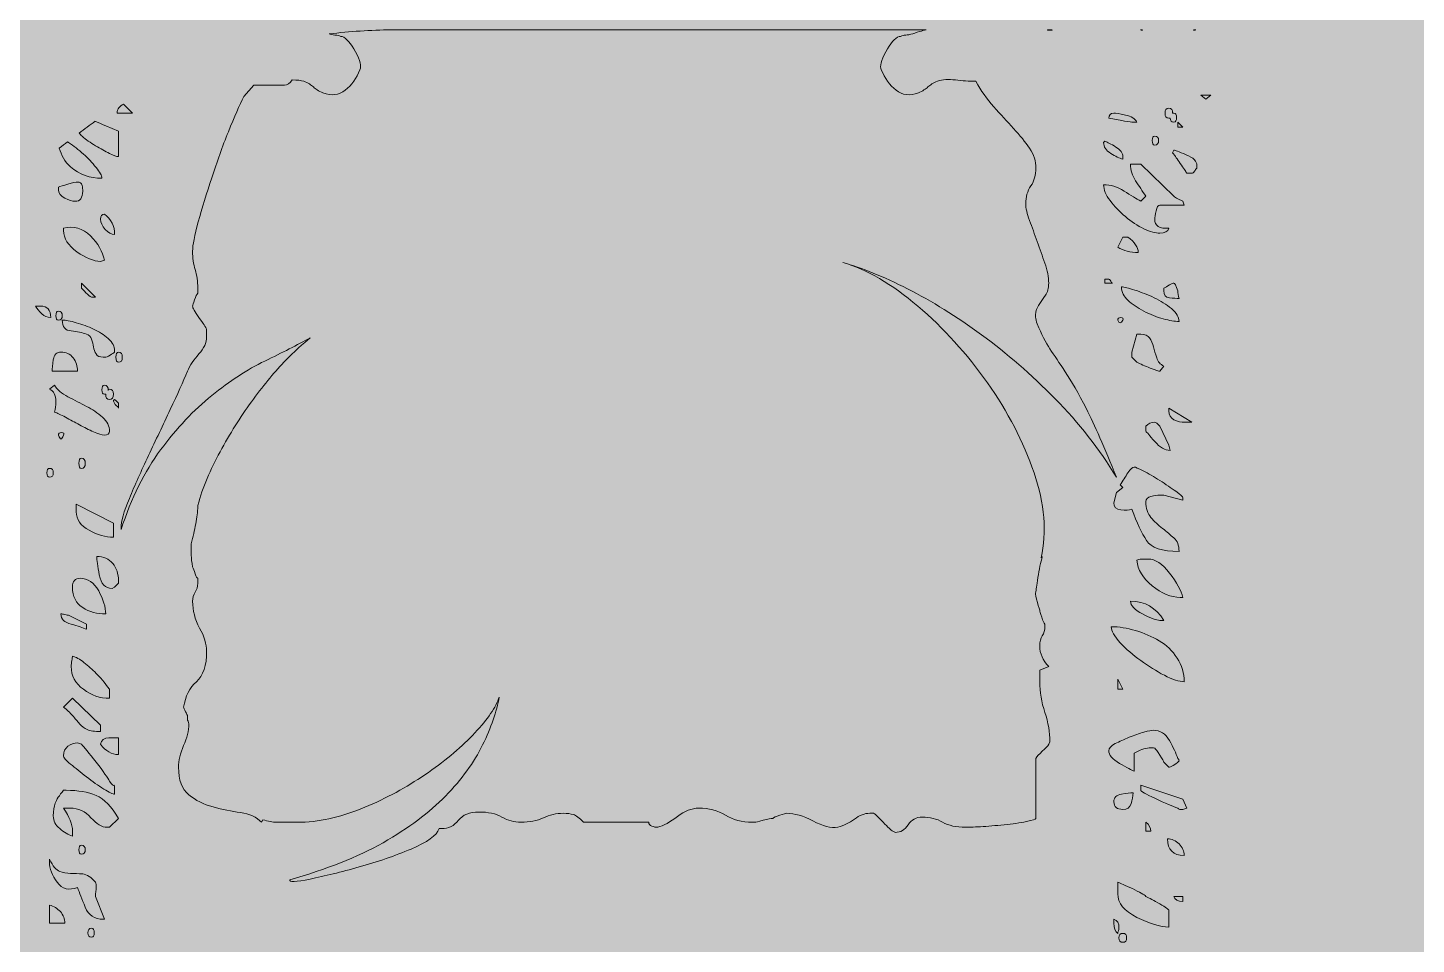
# Model space of a CAD drawing. Extents: x 885 to 2116, y -2379 to -620.
# Drawn here: x 951.8 to 1047.5, y -743.1 to -680 of the extents above; entities that cross this region are included whole.
import ezdxf

# ---------------------------------------------------------------- set-up
doc = ezdxf.new("R2010")
doc.units = 0
doc.header["$MEASUREMENT"] = 0
doc.layers.add('Layer 1', color=7, linetype='Continuous')

# ---------------------------------------------------------------- blocks, each defined once
blk = doc.blocks.new('block 4')
at = {"layer": 'Layer 1', "true_color": 0x2e3543}
h = blk.add_hatch(color=159, dxfattribs=at)
h.dxf.hatch_style = 2
h.paths.add_polyline_path([(2116.111, -2379.24), (884.786, -2379.24), (884.786, -620.208), (2116.111, -620.208)])
blk = doc.blocks.new('block 3')
at = {"layer": 'Layer 1'}
blk.add_blockref('block 4', (0, 0), dxfattribs=at)
blk = doc.blocks.new('block 5')
at = {"layer": 'Layer 1', "lineweight": 0}
for points in [[(1033.342, -684.632), (1032.989, -684.897), (1032.638, -684.632), (1033.342, -684.632)], [(1031.405, -686.834), (1031.054, -686.834), (1031.054, -686.481), (1031.405, -686.834)], [(1027.269, -725.56), (1026.916, -725.56), (1026.916, -724.859), (1027.269, -725.56)]]:
    blk.add_lwpolyline(points, dxfattribs=at)
for points, knots in [([(2085.856, -929.007), (2085.63, -928.87), (2085.406, -928.746), (2085.18, -928.61), (2085.18, -928.61), (2085.18, -716.487), (2085.18, -716.487), (2085.18, -682.754), (2057.734, -655.309), (2024, -655.309), (2024, -655.309), (976.897, -655.309), (976.897, -655.309), (943.162, -655.309), (915.717, -682.754), (915.717, -716.487), (915.717, -716.487), (915.717, -928.61), (915.717, -928.61), (915.491, -928.746), (915.267, -928.87), (915.04, -929.007), (915.04, -929.007), (915.281, -929.052), (915.717, -929.139), (915.717, -929.139), (915.717, -2282.962), (915.717, -2282.962), (915.717, -2316.695), (943.162, -2344.138), (976.897, -2344.138), (976.897, -2344.138), (2024, -2344.138), (2024, -2344.138), (2057.734, -2344.138), (2085.18, -2316.695), (2085.18, -2282.962), (2085.18, -2282.962), (2085.18, -929.139), (2085.18, -929.139), (2085.615, -929.052), (2085.856, -929.007), (2085.856, -929.007)], [0, 0, 0, 0, 1, 1, 1, 2, 2, 2, 3, 3, 3, 4, 4, 4, 5, 5, 5, 6, 6, 6, 7, 7, 7, 8, 8, 8, 9, 9, 9, 10, 10, 10, 11, 11, 11, 12, 12, 12, 13, 13, 13, 14, 14, 14, 14]), ([(1013.711, -680.131), (1013.57, -680.166), (1013.445, -680.2), (1013.274, -680.234), (1012.804, -680.41), (1012.451, -680.498), (1012.218, -680.498), (1012.158, -680.498), (1012.1, -680.512), (1012.042, -680.541), (1011.983, -680.573), (1011.923, -680.586), (1011.865, -680.586), (1011.57, -680.703), (1011.264, -681.056), (1010.941, -681.641), (1010.618, -682.23), (1010.516, -682.64), (1010.634, -682.873), (1010.867, -683.461), (1011.205, -683.931), (1011.647, -684.283), (1012.085, -684.632), (1012.599, -684.692), (1013.186, -684.459), (1013.479, -684.34), (1013.699, -684.209), (1013.846, -684.061), (1013.992, -683.916), (1014.213, -683.786), (1014.505, -683.666), (1014.858, -683.55), (1015.267, -683.521), (1015.738, -683.578), (1016.207, -683.638), (1016.677, -683.666), (1017.147, -683.666), (1017.498, -684.311), (1017.909, -684.897), (1018.379, -685.426), (1018.848, -685.955), (1019.303, -686.452), (1019.744, -686.922), (1020.183, -687.394), (1020.55, -687.846), (1020.844, -688.287), (1021.137, -688.728), (1021.283, -689.183), (1021.283, -689.652), (1021.283, -690.121), (1021.165, -690.53), (1020.932, -690.883), (1020.696, -691.236), (1020.579, -691.645), (1020.579, -692.114), (1020.579, -692.41), (1020.668, -692.791), (1020.844, -693.26), (1021.019, -693.73), (1021.195, -694.213), (1021.371, -694.714), (1021.548, -695.211), (1021.724, -695.712), (1021.899, -696.209), (1022.075, -696.707), (1022.163, -697.162), (1022.163, -697.571), (1022.163, -697.923), (1022.089, -698.202), (1021.943, -698.411), (1021.796, -698.615), (1021.664, -698.806), (1021.548, -698.982), (1021.429, -699.158), (1021.342, -699.349), (1021.283, -699.553), (1021.225, -699.758), (1021.253, -700.037), (1021.371, -700.389), (1021.664, -701.095), (1021.957, -701.666), (1022.251, -702.107), (1022.544, -702.544), (1022.897, -703.074), (1023.308, -703.691), (1023.717, -704.305), (1024.202, -705.158), (1024.759, -706.241), (1025.317, -707.328), (1026.006, -708.898), (1026.828, -710.95), (1025.654, -709.014), (1024.246, -707.211), (1022.604, -705.539), (1020.96, -703.867), (1019.273, -702.4), (1017.543, -701.137), (1015.811, -699.878), (1014.11, -698.82), (1012.438, -697.97), (1010.766, -697.119), (1009.283, -696.516), (1007.992, -696.163), (1009.636, -696.636), (1011.352, -697.631), (1013.142, -699.158), (1014.931, -700.682), (1016.53, -702.442), (1017.94, -704.439), (1019.347, -706.435), (1020.417, -708.502), (1021.151, -710.644), (1021.885, -712.784), (1022.045, -714.735), (1021.636, -716.495), (1021.636, -716.495), (1021.724, -716.407), (1021.724, -716.407), (1021.606, -716.82), (1021.504, -717.303), (1021.416, -717.86), (1021.327, -718.418), (1021.283, -718.757), (1021.283, -718.873), (1021.225, -718.873), (1021.239, -719.035), (1021.327, -719.356), (1021.416, -719.681), (1021.488, -719.928), (1021.548, -720.104), (1021.548, -720.164), (1021.592, -720.326), (1021.68, -720.59), (1021.768, -720.852), (1021.841, -721.014), (1021.899, -721.074), (1021.899, -721.074), (1021.899, -721.25), (1021.899, -721.25), (1021.899, -721.483), (1021.841, -721.688), (1021.724, -721.864), (1021.606, -722.04), (1021.548, -722.277), (1021.548, -722.569), (1021.548, -723.099), (1021.752, -723.568), (1022.163, -723.977), (1022.163, -723.977), (1021.548, -724.242), (1021.548, -724.242), (1021.548, -724.242), (1021.548, -725.035), (1021.548, -725.035), (1021.548, -725.737), (1021.664, -726.443), (1021.899, -727.148), (1022.133, -727.85), (1022.251, -728.527), (1022.251, -729.169), (1022.251, -729.169), (1022.163, -729.346), (1022.163, -729.346), (1022.105, -729.465), (1021.957, -729.625), (1021.724, -729.832), (1021.488, -730.037), (1021.342, -730.199), (1021.283, -730.316), (1021.283, -730.316), (1021.283, -734.453), (1021.283, -734.453), (1021.283, -734.51), (1021.063, -734.584), (1020.623, -734.672), (1020.183, -734.76), (1019.67, -734.834), (1019.084, -734.891), (1018.497, -734.951), (1017.953, -734.997), (1017.454, -735.025), (1016.955, -735.053), (1016.618, -735.067), (1016.442, -735.067), (1015.797, -735.067), (1015.267, -734.951), (1014.858, -734.714), (1014.447, -734.482), (1013.978, -734.365), (1013.451, -734.365), (1013.038, -734.365), (1012.715, -734.542), (1012.482, -734.891), (1012.246, -735.243), (1011.953, -735.42), (1011.602, -735.42), (1011.602, -735.42), (1011.426, -735.332), (1011.426, -735.332), (1011.308, -735.275), (1011.087, -735.067), (1010.766, -734.714), (1010.442, -734.365), (1010.221, -734.16), (1010.105, -734.101), (1010.105, -734.101), (1009.842, -734.101), (1009.842, -734.101), (1009.49, -734.101), (1009.137, -734.231), (1008.786, -734.496), (1008.433, -734.76), (1008.05, -734.951), (1007.641, -735.067), (1007.17, -735.127), (1006.599, -734.979), (1005.925, -734.626), (1005.25, -734.277), (1004.648, -734.101), (1004.121, -734.101), (1004.061, -734.101), (1003.9, -734.143), (1003.635, -734.231), (1003.371, -734.319), (1003.209, -734.393), (1003.153, -734.453), (1003.034, -734.453), (1002.814, -734.496), (1002.491, -734.584), (1002.168, -734.672), (1001.978, -734.714), (1001.92, -734.714), (1001.92, -734.714), (1001.743, -734.714), (1001.743, -734.714), (1001.039, -734.714), (1000.424, -734.556), (999.895, -734.231), (999.368, -733.91), (998.75, -733.748), (998.047, -733.748), (997.578, -733.748), (997.092, -733.939), (996.595, -734.319), (996.096, -734.704), (995.641, -734.951), (995.23, -735.067), (995.112, -735.067), (994.979, -735.039), (994.835, -734.979), (994.687, -734.923), (994.614, -734.834), (994.614, -734.714), (994.614, -734.714), (990.126, -734.714), (990.126, -734.714), (989.831, -734.421), (989.597, -734.245), (989.422, -734.189), (989.246, -734.129), (989.009, -734.101), (988.717, -734.101), (988.247, -734.101), (987.793, -734.203), (987.354, -734.407), (986.912, -734.616), (986.399, -734.714), (985.812, -734.714), (985.343, -734.714), (984.901, -734.598), (984.492, -734.365), (984.082, -734.129), (983.552, -734.012), (982.909, -734.012), (982.262, -734.012), (981.792, -734.203), (981.5, -734.584), (981.205, -734.965), (980.824, -735.155), (980.355, -735.155), (980.355, -735.155), (980.18, -735.155), (980.18, -735.155), (980.004, -735.628), (979.357, -736.094), (978.244, -736.563), (977.127, -737.035), (975.941, -737.444), (974.677, -737.797), (973.417, -738.15), (972.286, -738.429), (971.29, -738.633), (970.291, -738.838), (969.822, -738.852), (969.882, -738.676), (972.404, -737.974), (974.547, -737.123), (976.308, -736.125), (978.067, -735.127), (979.505, -734.054), (980.619, -732.912), (981.734, -731.769), (982.584, -730.594), (983.171, -729.391), (983.759, -728.189), (984.14, -727.088), (984.316, -726.09), (984.082, -726.795), (983.524, -727.617), (982.644, -728.556), (981.764, -729.494), (980.692, -730.404), (979.431, -731.282), (978.169, -732.164), (976.804, -732.926), (975.339, -733.572), (973.871, -734.217), (972.404, -734.598), (970.939, -734.714), (970.939, -734.714), (969.002, -734.714), (969.002, -734.714), (968.707, -734.714), (968.385, -734.658), (968.034, -734.542), (968.034, -734.542), (967.945, -734.714), (967.945, -734.714), (967.593, -734.365), (967.11, -734.143), (966.492, -734.054), (965.877, -733.967), (965.246, -733.836), (964.6, -733.66), (963.954, -733.483), (963.397, -733.205), (962.928, -732.823), (962.459, -732.442), (962.224, -731.811), (962.224, -730.93), (962.224, -730.464), (962.341, -729.963), (962.577, -729.434), (962.809, -728.908), (962.928, -728.407), (962.928, -727.938), (962.928, -727.881), (962.914, -727.822), (962.884, -727.762), (962.854, -727.705), (962.84, -727.646), (962.84, -727.585), (962.84, -727.585), (962.84, -727.409), (962.84, -727.409), (962.84, -727.353), (962.796, -727.25), (962.707, -727.102), (962.621, -726.957), (962.577, -726.852), (962.577, -726.795), (962.694, -726.033), (962.986, -725.445), (963.457, -725.035), (963.926, -724.623), (964.161, -723.92), (964.161, -722.922), (964.161, -722.453), (963.998, -721.924), (963.676, -721.338), (963.353, -720.753), (963.192, -720.136), (963.192, -719.49), (963.192, -719.254), (963.251, -719.049), (963.369, -718.873), (963.485, -718.697), (963.545, -718.492), (963.545, -718.255), (963.545, -718.255), (963.545, -717.907), (963.545, -717.907), (963.485, -717.907), (963.425, -717.804), (963.369, -717.596), (963.309, -717.391), (963.251, -717.229), (963.192, -717.113), (963.133, -716.82), (963.104, -716.555), (963.104, -716.319), (963.104, -716.086), (963.104, -715.822), (963.104, -715.529), (963.221, -715.06), (963.325, -714.605), (963.413, -714.164), (963.501, -713.723), (963.545, -713.328), (963.545, -712.975), (963.545, -712.975), (963.545, -712.887), (963.545, -712.887), (963.896, -711.656), (964.409, -710.425), (965.085, -709.19), (965.758, -707.959), (966.478, -706.816), (967.242, -705.758), (968.004, -704.703), (968.751, -703.793), (969.485, -703.031), (970.219, -702.269), (970.819, -701.709), (971.29, -701.356), (970.41, -701.828), (969.367, -702.358), (968.166, -702.943), (966.961, -703.529), (965.744, -704.322), (964.512, -705.317), (963.281, -706.315), (962.106, -707.564), (960.991, -709.06), (959.877, -710.555), (958.967, -712.39), (958.263, -714.559), (958.263, -714.559), (958.263, -714.471), (958.263, -714.471), (958.263, -714.002), (958.453, -713.314), (958.836, -712.404), (959.217, -711.494), (959.656, -710.513), (960.155, -709.455), (960.653, -708.4), (961.154, -707.342), (961.653, -706.287), (962.15, -705.229), (962.545, -704.351), (962.84, -703.645), (963.016, -703.236), (963.281, -702.841), (963.631, -702.456), (963.984, -702.075), (964.161, -701.68), (964.161, -701.271), (964.161, -701.271), (964.161, -700.742), (964.161, -700.742), (964.101, -700.626), (963.926, -700.361), (963.631, -699.948), (963.339, -699.539), (963.192, -699.275), (963.192, -699.158), (963.192, -699.098), (963.237, -698.954), (963.325, -698.717), (963.413, -698.485), (963.485, -698.336), (963.545, -698.276), (963.545, -698.276), (963.545, -697.923), (963.545, -697.923), (963.545, -697.455), (963.485, -697.031), (963.369, -696.647), (963.251, -696.266), (963.192, -695.843), (963.192, -695.373), (963.192, -694.964), (963.325, -694.287), (963.587, -693.349), (963.852, -692.41), (964.161, -691.398), (964.512, -690.312), (964.865, -689.225), (965.246, -688.171), (965.656, -687.144), (966.068, -686.118), (966.418, -685.31), (966.713, -684.721), (966.713, -684.721), (967.417, -683.931), (967.417, -683.931), (967.417, -683.931), (969.529, -683.931), (969.529, -683.931), (969.706, -683.931), (969.882, -683.814), (970.057, -683.578), (970.41, -683.578), (970.674, -683.61), (970.85, -683.666), (971.143, -683.786), (971.362, -683.916), (971.51, -684.061), (971.656, -684.209), (971.875, -684.34), (972.17, -684.459), (972.755, -684.692), (973.27, -684.632), (973.711, -684.283), (974.15, -683.931), (974.487, -683.461), (974.722, -682.873), (974.84, -682.64), (974.736, -682.23), (974.415, -681.641), (974.092, -681.056), (973.784, -680.703), (973.491, -680.586), (973.431, -680.586), (973.373, -680.573), (973.314, -680.541), (973.254, -680.512), (973.196, -680.498), (973.138, -680.498), (973.08, -680.498), (972.947, -680.484), (972.743, -680.452), (972.701, -680.447), (972.651, -680.417), (972.608, -680.408), (974.017, -680.241), (975.443, -680.131), (976.897, -680.131), (976.897, -680.131), (1013.711, -680.131), (1013.711, -680.131)], [0, 0, 0, 0, 1, 1, 1, 2, 2, 2, 3, 3, 3, 4, 4, 4, 5, 5, 5, 6, 6, 6, 7, 7, 7, 8, 8, 8, 9, 9, 9, 10, 10, 10, 11, 11, 11, 12, 12, 12, 13, 13, 13, 14, 14, 14, 15, 15, 15, 16, 16, 16, 17, 17, 17, 18, 18, 18, 19, 19, 19, 20, 20, 20, 21, 21, 21, 22, 22, 22, 23, 23, 23, 24, 24, 24, 25, 25, 25, 26, 26, 26, 27, 27, 27, 28, 28, 28, 29, 29, 29, 30, 30, 30, 31, 31, 31, 32, 32, 32, 33, 33, 33, 34, 34, 34, 35, 35, 35, 36, 36, 36, 37, 37, 37, 38, 38, 38, 39, 39, 39, 40, 40, 40, 41, 41, 41, 42, 42, 42, 43, 43, 43, 44, 44, 44, 45, 45, 45, 46, 46, 46, 47, 47, 47, 48, 48, 48, 49, 49, 49, 50, 50, 50, 51, 51, 51, 52, 52, 52, 53, 53, 53, 54, 54, 54, 55, 55, 55, 56, 56, 56, 57, 57, 57, 58, 58, 58, 59, 59, 59, 60, 60, 60, 61, 61, 61, 62, 62, 62, 63, 63, 63, 64, 64, 64, 65, 65, 65, 66, 66, 66, 67, 67, 67, 68, 68, 68, 69, 69, 69, 70, 70, 70, 71, 71, 71, 72, 72, 72, 73, 73, 73, 74, 74, 74, 75, 75, 75, 76, 76, 76, 77, 77, 77, 78, 78, 78, 79, 79, 79, 80, 80, 80, 81, 81, 81, 82, 82, 82, 83, 83, 83, 84, 84, 84, 85, 85, 85, 86, 86, 86, 87, 87, 87, 88, 88, 88, 89, 89, 89, 90, 90, 90, 91, 91, 91, 92, 92, 92, 93, 93, 93, 94, 94, 94, 95, 95, 95, 96, 96, 96, 97, 97, 97, 98, 98, 98, 99, 99, 99, 100, 100, 100, 101, 101, 101, 102, 102, 102, 103, 103, 103, 104, 104, 104, 105, 105, 105, 106, 106, 106, 107, 107, 107, 108, 108, 108, 109, 109, 109, 110, 110, 110, 111, 111, 111, 112, 112, 112, 113, 113, 113, 114, 114, 114, 115, 115, 115, 116, 116, 116, 117, 117, 117, 118, 118, 118, 119, 119, 119, 120, 120, 120, 121, 121, 121, 122, 122, 122, 123, 123, 123, 124, 124, 124, 125, 125, 125, 126, 126, 126, 127, 127, 127, 128, 128, 128, 129, 129, 129, 130, 130, 130, 131, 131, 131, 132, 132, 132, 133, 133, 133, 134, 134, 134, 135, 135, 135, 136, 136, 136, 137, 137, 137, 138, 138, 138, 139, 139, 139, 140, 140, 140, 141, 141, 141, 142, 142, 142, 143, 143, 143, 144, 144, 144, 145, 145, 145, 146, 146, 146, 147, 147, 147, 148, 148, 148, 149, 149, 149, 150, 150, 150, 151, 151, 151, 152, 152, 152, 153, 153, 153, 154, 154, 154, 155, 155, 155, 156, 156, 156, 157, 157, 157, 158, 158, 158, 159, 159, 159, 160, 160, 160, 161, 161, 161, 162, 162, 162, 163, 163, 163, 164, 164, 164, 165, 165, 165, 166, 166, 166, 167, 167, 167, 168, 168, 168, 169, 169, 169, 170, 170, 170, 171, 171, 171, 172, 172, 172, 173, 173, 173, 174, 174, 174, 175, 175, 175, 176, 176, 176, 177, 177, 177, 177]), ([(1022.082, -680.131), (1022.082, -680.131), (1022.394, -680.131), (1022.394, -680.131), (1022.373, -680.132), (1022.362, -680.145), (1022.34, -680.145), (1022.34, -680.145), (1022.163, -680.145), (1022.163, -680.145), (1022.163, -680.145), (1022.075, -680.145), (1022.075, -680.145), (1022.075, -680.145), (1022.082, -680.131), (1022.082, -680.131)], [0, 0, 0, 0, 1, 1, 1, 2, 2, 2, 3, 3, 3, 4, 4, 4, 5, 5, 5, 5]), ([(1028.497, -680.131), (1028.497, -680.131), (1028.626, -680.131), (1028.626, -680.131), (1028.608, -680.133), (1028.607, -680.145), (1028.589, -680.145), (1028.556, -680.145), (1028.529, -680.132), (1028.497, -680.131)], [0, 0, 0, 0, 1, 1, 1, 2, 2, 2, 3, 3, 3, 3]), ([(1032.197, -680.145), (1032.18, -680.145), (1032.154, -680.133), (1032.136, -680.131), (1032.136, -680.131), (1032.287, -680.131), (1032.287, -680.131), (1032.252, -680.133), (1032.235, -680.145), (1032.197, -680.145)], [0, 0, 0, 0, 1, 1, 1, 2, 2, 2, 3, 3, 3, 3]), ([(958, -685.867), (958, -685.575), (958.145, -685.37), (958.439, -685.25), (958.439, -685.25), (959.055, -685.867), (959.055, -685.867), (959.055, -685.867), (958, -685.867), (958, -685.867)], [0, 0, 0, 0, 1, 1, 1, 2, 2, 2, 3, 3, 3, 3]), ([(1030.966, -686.174), (1030.966, -686.382), (1030.906, -686.481), (1030.79, -686.481), (1030.613, -686.481), (1030.525, -686.396), (1030.525, -686.22), (1030.525, -686.22), (1030.437, -686.22), (1030.437, -686.22), (1030.26, -686.22), (1030.174, -686.1), (1030.174, -685.867), (1030.174, -685.634), (1030.26, -685.514), (1030.437, -685.514), (1030.613, -685.514), (1030.701, -685.634), (1030.701, -685.867), (1030.701, -685.867), (1030.79, -685.867), (1030.79, -685.867), (1030.906, -685.867), (1030.966, -685.969), (1030.966, -686.174)], [0, 0, 0, 0, 1, 1, 1, 2, 2, 2, 3, 3, 3, 4, 4, 4, 5, 5, 5, 6, 6, 6, 7, 7, 7, 8, 8, 8, 8]), ([(956.503, -686.438), (956.737, -686.527), (956.972, -686.629), (957.207, -686.745), (957.207, -686.745), (958.086, -687.098), (958.086, -687.098), (958.086, -687.098), (958.086, -688.858), (958.086, -688.858), (957.968, -688.858), (957.764, -688.788), (957.471, -688.639), (957.177, -688.491), (956.855, -688.319), (956.503, -688.111), (956.152, -687.906), (955.843, -687.687), (955.579, -687.451), (955.495, -687.377), (955.447, -687.31), (955.39, -687.241), (955.754, -686.973), (956.102, -686.684), (956.476, -686.429), (956.486, -686.433), (956.493, -686.435), (956.503, -686.438)], [0, 0, 0, 0, 1, 1, 1, 2, 2, 2, 3, 3, 3, 4, 4, 4, 5, 5, 5, 6, 6, 6, 7, 7, 7, 8, 8, 8, 9, 9, 9, 9]), ([(1027.093, -686.35), (1026.682, -686.262), (1026.418, -686.22), (1026.301, -686.22), (1026.301, -685.984), (1026.418, -685.867), (1026.652, -685.867), (1026.77, -685.867), (1027.033, -685.909), (1027.444, -685.998), (1027.855, -686.086), (1028.119, -686.248), (1028.238, -686.481), (1028.238, -686.481), (1027.885, -686.481), (1027.885, -686.481), (1027.767, -686.481), (1027.502, -686.438), (1027.093, -686.35)], [0, 0, 0, 0, 1, 1, 1, 2, 2, 2, 3, 3, 3, 4, 4, 4, 5, 5, 5, 6, 6, 6, 6]), ([(1029.733, -687.758), (1029.733, -687.966), (1029.645, -688.068), (1029.469, -688.068), (1029.351, -688.068), (1029.292, -687.966), (1029.292, -687.758), (1029.292, -687.553), (1029.351, -687.451), (1029.469, -687.451), (1029.645, -687.451), (1029.733, -687.553), (1029.733, -687.758)], [0, 0, 0, 0, 1, 1, 1, 2, 2, 2, 3, 3, 3, 4, 4, 4, 4]), ([(954.579, -687.849), (954.606, -687.866), (954.626, -687.872), (954.654, -687.892), (955.007, -688.124), (955.344, -688.389), (955.667, -688.682), (955.99, -688.978), (956.282, -689.285), (956.547, -689.606), (956.811, -689.931), (956.944, -690.178), (956.944, -690.354), (956.12, -690.354), (955.402, -690.093), (954.787, -689.564), (954.372, -689.208), (954.149, -688.76), (954.013, -688.271), (954.196, -688.123), (954.394, -687.993), (954.579, -687.849)], [0, 0, 0, 0, 1, 1, 1, 2, 2, 2, 3, 3, 3, 4, 4, 4, 5, 5, 5, 6, 6, 6, 7, 7, 7, 7]), ([(1027.269, -688.858), (1027.269, -688.858), (1027.269, -689.035), (1027.269, -689.035), (1027.033, -688.978), (1026.754, -688.844), (1026.433, -688.639), (1026.109, -688.435), (1025.948, -688.185), (1025.948, -687.892), (1025.948, -687.892), (1026.037, -687.804), (1026.037, -687.804), (1026.213, -687.864), (1026.462, -687.994), (1026.784, -688.199), (1027.107, -688.407), (1027.269, -688.625), (1027.269, -688.858)], [0, 0, 0, 0, 1, 1, 1, 2, 2, 2, 3, 3, 3, 4, 4, 4, 5, 5, 5, 6, 6, 6, 6]), ([(1031.669, -690.004), (1031.61, -689.885), (1031.463, -689.666), (1031.229, -689.342), (1030.994, -689.02), (1030.848, -688.802), (1030.79, -688.682), (1030.79, -688.682), (1030.701, -688.594), (1030.701, -688.594), (1030.701, -688.594), (1030.79, -688.417), (1030.79, -688.417), (1030.848, -688.417), (1031.126, -688.523), (1031.625, -688.728), (1032.123, -688.933), (1032.373, -689.183), (1032.373, -689.476), (1032.373, -689.476), (1032.373, -689.652), (1032.373, -689.652), (1032.315, -689.712), (1032.255, -689.783), (1032.197, -689.87), (1032.139, -689.959), (1032.079, -690.004), (1032.022, -690.004), (1032.022, -690.004), (1031.669, -690.004), (1031.669, -690.004)], [0, 0, 0, 0, 1, 1, 1, 2, 2, 2, 3, 3, 3, 4, 4, 4, 5, 5, 5, 6, 6, 6, 7, 7, 7, 8, 8, 8, 9, 9, 9, 10, 10, 10, 10]), ([(1026.389, -691.895), (1026.095, -691.514), (1025.948, -691.148), (1025.948, -690.795), (1026.418, -690.795), (1026.886, -690.943), (1027.358, -691.236), (1027.825, -691.529), (1028.206, -691.765), (1028.5, -691.941), (1028.5, -691.941), (1028.853, -691.588), (1028.853, -691.588), (1028.619, -691.236), (1028.382, -690.883), (1028.149, -690.53), (1027.913, -690.178), (1027.797, -689.797), (1027.797, -689.387), (1027.797, -689.387), (1028.5, -689.387), (1028.5, -689.387), (1028.5, -689.387), (1030.79, -691.588), (1030.79, -691.588), (1030.848, -691.645), (1030.936, -691.705), (1031.054, -691.765), (1031.054, -691.765), (1031.405, -691.941), (1031.405, -691.941), (1031.405, -691.941), (1031.493, -692.202), (1031.493, -692.202), (1031.493, -692.202), (1029.821, -692.202), (1029.821, -692.202), (1029.703, -692.202), (1029.615, -692.336), (1029.557, -692.601), (1029.498, -692.866), (1029.469, -693.056), (1029.469, -693.172), (1029.469, -693.641), (1029.792, -693.846), (1030.437, -693.79), (1030.379, -694.022), (1030.174, -694.139), (1029.821, -694.139), (1029.527, -694.139), (1029.162, -694.04), (1028.721, -693.832), (1028.282, -693.627), (1027.855, -693.349), (1027.444, -692.996), (1027.033, -692.643), (1026.682, -692.276), (1026.389, -691.895)], [0, 0, 0, 0, 1, 1, 1, 2, 2, 2, 3, 3, 3, 4, 4, 4, 5, 5, 5, 6, 6, 6, 7, 7, 7, 8, 8, 8, 9, 9, 9, 10, 10, 10, 11, 11, 11, 12, 12, 12, 13, 13, 13, 14, 14, 14, 15, 15, 15, 16, 16, 16, 17, 17, 17, 18, 18, 18, 19, 19, 19, 19]), ([(955.095, -691.941), (954.919, -691.941), (954.684, -691.867), (954.39, -691.719), (954.097, -691.574), (953.951, -691.384), (953.951, -691.148), (953.951, -691.148), (953.951, -690.971), (953.951, -690.971), (954.067, -690.915), (954.287, -690.841), (954.61, -690.752), (954.933, -690.664), (955.152, -690.618), (955.27, -690.618), (955.446, -690.618), (955.549, -690.692), (955.579, -690.841), (955.609, -690.985), (955.623, -691.12), (955.623, -691.236), (955.623, -691.705), (955.446, -691.941), (955.095, -691.941)], [0, 0, 0, 0, 1, 1, 1, 2, 2, 2, 3, 3, 3, 4, 4, 4, 5, 5, 5, 6, 6, 6, 7, 7, 7, 8, 8, 8, 8]), ([(957.162, -693.874), (956.956, -693.641), (956.855, -693.409), (956.855, -693.172), (956.855, -692.939), (956.944, -692.819), (957.118, -692.819), (957.587, -693.172), (957.824, -693.641), (957.824, -694.227), (957.587, -694.227), (957.369, -694.111), (957.162, -693.874)], [0, 0, 0, 0, 1, 1, 1, 2, 2, 2, 3, 3, 3, 4, 4, 4, 4]), ([(957.118, -695.987), (957.118, -695.987), (956.855, -696.075), (956.855, -696.075), (956.385, -696.075), (955.843, -695.857), (955.228, -695.416), (954.61, -694.974), (954.303, -694.492), (954.303, -693.962), (954.303, -693.962), (954.303, -693.79), (954.303, -693.79), (955.007, -693.613), (955.623, -693.79), (956.152, -694.315), (956.679, -694.844), (957, -695.402), (957.118, -695.987)], [0, 0, 0, 0, 1, 1, 1, 2, 2, 2, 3, 3, 3, 4, 4, 4, 5, 5, 5, 6, 6, 6, 6]), ([(1026.916, -695.109), (1026.916, -695.109), (1027.269, -694.403), (1027.269, -694.403), (1027.269, -694.403), (1027.62, -694.403), (1027.62, -694.403), (1028.089, -694.756), (1028.326, -695.109), (1028.326, -695.462), (1027.797, -695.462), (1027.326, -695.342), (1026.916, -695.109)], [0, 0, 0, 0, 1, 1, 1, 2, 2, 2, 3, 3, 3, 4, 4, 4, 4]), ([(955.534, -697.923), (955.534, -697.923), (955.534, -697.571), (955.534, -697.571), (955.534, -697.571), (956.503, -698.541), (956.503, -698.541), (956.503, -698.541), (956.238, -698.541), (956.238, -698.541), (956.12, -698.485), (955.99, -698.379), (955.843, -698.234), (955.695, -698.086), (955.593, -697.984), (955.534, -697.923)], [0, 0, 0, 0, 1, 1, 1, 2, 2, 2, 3, 3, 3, 4, 4, 4, 5, 5, 5, 5]), ([(1026.564, -697.571), (1026.564, -697.571), (1026.037, -697.571), (1026.037, -697.571), (1026.037, -697.571), (1026.037, -697.31), (1026.037, -697.31), (1026.037, -697.31), (1026.301, -697.31), (1026.301, -697.31), (1026.357, -697.31), (1026.402, -697.352), (1026.433, -697.44), (1026.462, -697.529), (1026.505, -697.571), (1026.564, -697.571)], [0, 0, 0, 0, 1, 1, 1, 2, 2, 2, 3, 3, 3, 4, 4, 4, 5, 5, 5, 5]), ([(1028.105, -698.058), (1028.544, -698.202), (1028.986, -698.379), (1029.425, -698.583), (1029.865, -698.792), (1030.26, -699.042), (1030.613, -699.335), (1030.966, -699.627), (1031.141, -699.92), (1031.141, -700.213), (1030.848, -700.213), (1030.481, -700.157), (1030.042, -700.037), (1029.601, -699.92), (1029.162, -699.744), (1028.721, -699.507), (1028.282, -699.275), (1027.913, -699.024), (1027.62, -698.76), (1027.326, -698.495), (1027.181, -698.188), (1027.181, -697.836), (1027.358, -697.836), (1027.664, -697.909), (1028.105, -698.058)], [0, 0, 0, 0, 1, 1, 1, 2, 2, 2, 3, 3, 3, 4, 4, 4, 5, 5, 5, 6, 6, 6, 7, 7, 7, 8, 8, 8, 8]), ([(1030.086, -698.1), (1030.086, -698.1), (1030.086, -697.923), (1030.086, -697.923), (1030.202, -697.867), (1030.335, -697.793), (1030.481, -697.705), (1030.627, -697.617), (1030.729, -697.571), (1030.79, -697.571), (1030.848, -697.571), (1030.936, -697.747), (1031.054, -698.1), (1031.054, -698.276), (1031.082, -698.453), (1031.141, -698.629), (1030.966, -698.629), (1030.745, -698.615), (1030.481, -698.583), (1030.217, -698.555), (1030.086, -698.396), (1030.086, -698.1)], [0, 0, 0, 0, 1, 1, 1, 2, 2, 2, 3, 3, 3, 4, 4, 4, 5, 5, 5, 6, 6, 6, 7, 7, 7, 7]), ([(952.718, -699.158), (953.187, -699.158), (953.422, -699.419), (953.422, -699.948), (953.187, -699.948), (952.982, -699.86), (952.806, -699.684), (952.63, -699.507), (952.483, -699.335), (952.367, -699.158), (952.367, -699.158), (952.718, -699.158), (952.718, -699.158)], [0, 0, 0, 0, 1, 1, 1, 2, 2, 2, 3, 3, 3, 4, 4, 4, 4]), ([(954.216, -699.818), (954.216, -700.023), (954.127, -700.125), (953.951, -700.125), (953.833, -700.125), (953.774, -700.023), (953.774, -699.818), (953.774, -699.613), (953.833, -699.507), (953.951, -699.507), (954.127, -699.507), (954.216, -699.613), (954.216, -699.818)], [0, 0, 0, 0, 1, 1, 1, 2, 2, 2, 3, 3, 3, 4, 4, 4, 4]), ([(1027.137, -699.948), (1027.282, -699.948), (1027.326, -700.008), (1027.269, -700.125), (1027.151, -700.361), (1027.033, -700.361), (1026.916, -700.125), (1026.916, -700.008), (1026.989, -699.948), (1027.137, -699.948)], [0, 0, 0, 0, 1, 1, 1, 2, 2, 2, 3, 3, 3, 3]), ([(957.515, -702.544), (957.369, -702.633), (957.236, -702.678), (957.118, -702.678), (957.118, -702.678), (957.032, -702.678), (957.032, -702.678), (956.796, -702.678), (956.635, -702.605), (956.547, -702.456), (956.459, -702.312), (956.401, -702.15), (956.371, -701.973), (956.34, -701.797), (956.296, -701.62), (956.238, -701.444), (956.18, -701.271), (956.064, -701.151), (955.887, -701.095), (955.593, -700.975), (955.24, -700.904), (954.831, -700.872), (954.42, -700.844), (954.216, -700.594), (954.216, -700.125), (954.448, -700.125), (954.771, -700.185), (955.184, -700.301), (955.593, -700.421), (955.99, -700.566), (956.371, -700.742), (956.752, -700.919), (957.088, -701.137), (957.383, -701.402), (957.676, -701.666), (957.824, -701.945), (957.824, -702.237), (957.824, -702.237), (957.824, -702.326), (957.824, -702.326), (957.764, -702.386), (957.661, -702.456), (957.515, -702.544)], [0, 0, 0, 0, 1, 1, 1, 2, 2, 2, 3, 3, 3, 4, 4, 4, 5, 5, 5, 6, 6, 6, 7, 7, 7, 8, 8, 8, 9, 9, 9, 10, 10, 10, 11, 11, 11, 12, 12, 12, 13, 13, 13, 14, 14, 14, 14]), ([(1027.885, -702.326), (1027.885, -702.326), (1028.238, -701.095), (1028.238, -701.095), (1028.238, -701.095), (1028.5, -701.095), (1028.5, -701.095), (1028.793, -701.095), (1028.999, -701.183), (1029.117, -701.356), (1029.234, -701.532), (1029.322, -701.741), (1029.38, -701.973), (1029.439, -702.209), (1029.513, -702.456), (1029.601, -702.721), (1029.689, -702.986), (1029.849, -703.176), (1030.086, -703.292), (1030.086, -703.292), (1029.821, -703.645), (1029.821, -703.645), (1029.761, -703.645), (1029.543, -703.574), (1029.162, -703.426), (1028.779, -703.282), (1028.47, -703.148), (1028.238, -703.031), (1028.238, -703.031), (1027.885, -702.678), (1027.885, -702.678), (1027.885, -702.678), (1027.885, -702.326), (1027.885, -702.326)], [0, 0, 0, 0, 1, 1, 1, 2, 2, 2, 3, 3, 3, 4, 4, 4, 5, 5, 5, 6, 6, 6, 7, 7, 7, 8, 8, 8, 9, 9, 9, 10, 10, 10, 11, 11, 11, 11]), ([(954.127, -702.326), (954.478, -702.326), (954.757, -702.456), (954.963, -702.721), (955.168, -702.986), (955.27, -703.292), (955.27, -703.645), (955.27, -703.645), (953.51, -703.645), (953.51, -703.645), (953.51, -703.468), (953.54, -703.204), (953.598, -702.855), (953.656, -702.502), (953.833, -702.326), (954.127, -702.326)], [0, 0, 0, 0, 1, 1, 1, 2, 2, 2, 3, 3, 3, 4, 4, 4, 5, 5, 5, 5]), ([(957.912, -702.678), (957.912, -702.442), (957.968, -702.326), (958.086, -702.326), (958.263, -702.326), (958.351, -702.442), (958.351, -702.678), (958.351, -702.911), (958.263, -703.031), (958.086, -703.031), (957.968, -703.031), (957.912, -702.911), (957.912, -702.678)], [0, 0, 0, 0, 1, 1, 1, 2, 2, 2, 3, 3, 3, 4, 4, 4, 4]), ([(953.686, -704.615), (953.863, -704.908), (954.171, -705.172), (954.61, -705.405), (955.051, -705.642), (955.476, -705.86), (955.887, -706.065), (956.296, -706.273), (956.663, -706.52), (956.988, -706.816), (957.309, -707.109), (957.471, -707.43), (957.471, -707.782), (957.471, -707.959), (957.353, -708.047), (957.118, -708.047), (956.944, -708.047), (956.693, -707.973), (956.371, -707.825), (956.048, -707.68), (955.725, -707.518), (955.402, -707.342), (955.079, -707.165), (954.757, -706.989), (954.434, -706.816), (954.111, -706.64), (953.863, -706.52), (953.686, -706.464), (953.744, -706.227), (953.774, -705.994), (953.774, -705.758), (953.774, -705.289), (953.628, -704.996), (953.335, -704.88), (953.335, -704.88), (953.686, -704.615), (953.686, -704.615)], [0, 0, 0, 0, 1, 1, 1, 2, 2, 2, 3, 3, 3, 4, 4, 4, 5, 5, 5, 6, 6, 6, 7, 7, 7, 8, 8, 8, 9, 9, 9, 10, 10, 10, 11, 11, 11, 12, 12, 12, 12]), ([(957.471, -705.582), (957.295, -705.582), (957.207, -705.465), (957.207, -705.229), (957.207, -705.229), (957.118, -705.229), (957.118, -705.229), (957, -705.229), (956.944, -705.13), (956.944, -704.922), (956.944, -704.718), (957, -704.615), (957.118, -704.615), (957.295, -704.615), (957.383, -704.732), (957.383, -704.968), (957.383, -704.908), (957.413, -704.88), (957.471, -704.88), (957.647, -704.88), (957.736, -704.996), (957.736, -705.229), (957.736, -705.465), (957.647, -705.582), (957.471, -705.582)], [0, 0, 0, 0, 1, 1, 1, 2, 2, 2, 3, 3, 3, 4, 4, 4, 5, 5, 5, 6, 6, 6, 7, 7, 7, 8, 8, 8, 8]), ([(957.956, -706.023), (957.868, -705.966), (957.824, -705.906), (957.824, -705.846), (957.764, -705.789), (957.736, -705.73), (957.736, -705.67), (957.736, -705.67), (957.824, -705.582), (957.824, -705.582), (957.824, -705.582), (957.912, -705.67), (957.912, -705.67), (957.912, -705.67), (958.086, -705.846), (958.086, -705.846), (958.086, -705.846), (958.086, -706.199), (958.086, -706.199), (958.086, -706.139), (958.042, -706.083), (957.956, -706.023)], [0, 0, 0, 0, 1, 1, 1, 2, 2, 2, 3, 3, 3, 4, 4, 4, 5, 5, 5, 6, 6, 6, 7, 7, 7, 7]), ([(1031.582, -707.165), (1031.287, -707.165), (1031.022, -707.109), (1030.79, -706.989), (1030.555, -706.873), (1030.437, -706.668), (1030.437, -706.375), (1030.437, -706.375), (1030.437, -706.199), (1030.437, -706.199), (1030.437, -706.199), (1032.022, -707.165), (1032.022, -707.165), (1032.022, -707.165), (1031.582, -707.165), (1031.582, -707.165)], [0, 0, 0, 0, 1, 1, 1, 2, 2, 2, 3, 3, 3, 4, 4, 4, 5, 5, 5, 5]), ([(1028.853, -707.43), (1029.029, -707.254), (1029.234, -707.165), (1029.469, -707.165), (1029.527, -707.165), (1029.645, -707.254), (1029.821, -707.43), (1029.821, -707.43), (1030.437, -708.749), (1030.437, -708.749), (1030.437, -708.749), (1030.525, -709.102), (1030.525, -709.102), (1030.174, -709.102), (1029.821, -708.898), (1029.469, -708.488), (1029.117, -708.076), (1028.911, -707.843), (1028.853, -707.782), (1028.853, -707.782), (1028.853, -707.43), (1028.853, -707.43)], [0, 0, 0, 0, 1, 1, 1, 2, 2, 2, 3, 3, 3, 4, 4, 4, 5, 5, 5, 6, 6, 6, 7, 7, 7, 7]), ([(953.951, -708.047), (953.951, -707.931), (954.023, -707.871), (954.171, -707.871), (954.316, -707.871), (954.36, -707.931), (954.303, -708.047), (954.184, -708.4), (954.067, -708.4), (953.951, -708.047)], [0, 0, 0, 0, 1, 1, 1, 2, 2, 2, 3, 3, 3, 3]), ([(955.358, -709.984), (955.358, -709.751), (955.416, -709.631), (955.534, -709.631), (955.711, -709.631), (955.799, -709.751), (955.799, -709.984), (955.799, -710.216), (955.711, -710.337), (955.534, -710.337), (955.416, -710.337), (955.358, -710.216), (955.358, -709.984)], [0, 0, 0, 0, 1, 1, 1, 2, 2, 2, 3, 3, 3, 4, 4, 4, 4]), ([(953.598, -710.644), (953.598, -710.848), (953.51, -710.95), (953.335, -710.95), (953.217, -710.95), (953.159, -710.848), (953.159, -710.644), (953.159, -710.439), (953.217, -710.337), (953.335, -710.337), (953.51, -710.337), (953.598, -710.439), (953.598, -710.644)], [0, 0, 0, 0, 1, 1, 1, 2, 2, 2, 3, 3, 3, 4, 4, 4, 4]), ([(1027.269, -711.656), (1027.269, -711.656), (1027.093, -711.479), (1027.093, -711.479), (1027.269, -711.187), (1027.444, -710.908), (1027.62, -710.644), (1027.797, -710.379), (1027.943, -710.248), (1028.061, -710.248), (1028.119, -710.248), (1028.326, -710.337), (1028.676, -710.513), (1029.029, -710.686), (1029.411, -710.908), (1029.821, -711.172), (1030.231, -711.437), (1030.598, -711.684), (1030.922, -711.92), (1031.243, -712.153), (1031.405, -712.301), (1031.405, -712.361), (1031.405, -712.361), (1031.405, -712.534), (1031.405, -712.534), (1031.405, -712.534), (1030.086, -712.185), (1030.086, -712.185), (1030.086, -712.185), (1029.821, -712.185), (1029.821, -712.185), (1029.645, -712.185), (1029.439, -712.213), (1029.206, -712.273), (1028.97, -712.329), (1028.853, -712.446), (1028.853, -712.622), (1028.853, -713.095), (1028.97, -713.458), (1029.206, -713.723), (1029.439, -713.987), (1029.703, -714.238), (1029.998, -714.471), (1030.29, -714.707), (1030.555, -714.926), (1030.79, -715.134), (1031.022, -715.339), (1031.141, -715.645), (1031.141, -716.058), (1029.968, -716.058), (1029.218, -715.808), (1028.897, -715.307), (1028.574, -714.809), (1028.238, -714.089), (1027.885, -713.151), (1027.708, -713.212), (1027.458, -713.226), (1027.137, -713.197), (1026.814, -713.165), (1026.652, -713.007), (1026.652, -712.71), (1026.652, -712.71), (1026.828, -712.009), (1026.828, -712.009), (1026.828, -712.009), (1027.269, -711.656), (1027.269, -711.656)], [0, 0, 0, 0, 1, 1, 1, 2, 2, 2, 3, 3, 3, 4, 4, 4, 5, 5, 5, 6, 6, 6, 7, 7, 7, 8, 8, 8, 9, 9, 9, 10, 10, 10, 11, 11, 11, 12, 12, 12, 13, 13, 13, 14, 14, 14, 15, 15, 15, 16, 16, 16, 17, 17, 17, 18, 18, 18, 19, 19, 19, 20, 20, 20, 21, 21, 21, 22, 22, 22, 22]), ([(956.064, -714.605), (955.476, -714.283), (955.184, -713.857), (955.184, -713.328), (955.184, -713.328), (955.184, -712.799), (955.184, -712.799), (955.184, -712.799), (957.736, -714.121), (957.736, -714.121), (957.736, -714.121), (957.736, -715.088), (957.736, -715.088), (957.207, -715.088), (956.649, -714.926), (956.064, -714.605)], [0, 0, 0, 0, 1, 1, 1, 2, 2, 2, 3, 3, 3, 4, 4, 4, 5, 5, 5, 5]), ([(957.824, -718.52), (957.824, -718.52), (957.647, -718.608), (957.647, -718.608), (957.177, -718.608), (956.883, -718.301), (956.768, -717.684), (956.649, -717.067), (956.591, -716.643), (956.591, -716.407), (957.06, -716.407), (957.427, -716.57), (957.692, -716.894), (957.956, -717.215), (958.086, -717.61), (958.086, -718.079), (958.086, -718.079), (958.086, -718.255), (958.086, -718.255), (958.086, -718.255), (957.824, -718.52), (957.824, -718.52)], [0, 0, 0, 0, 1, 1, 1, 2, 2, 2, 3, 3, 3, 4, 4, 4, 5, 5, 5, 6, 6, 6, 7, 7, 7, 7]), ([(1029.292, -718.432), (1028.647, -717.907), (1028.294, -717.317), (1028.238, -716.672), (1028.294, -716.615), (1028.412, -716.584), (1028.589, -716.584), (1028.765, -716.584), (1028.911, -716.584), (1029.029, -716.584), (1029.498, -716.584), (1029.982, -716.908), (1030.481, -717.554), (1030.979, -718.199), (1031.287, -718.757), (1031.405, -719.225), (1031.405, -719.225), (1031.229, -719.225), (1031.229, -719.225), (1030.583, -719.225), (1029.938, -718.961), (1029.292, -718.432)], [0, 0, 0, 0, 1, 1, 1, 2, 2, 2, 3, 3, 3, 4, 4, 4, 5, 5, 5, 6, 6, 6, 7, 7, 7, 7]), ([(955.623, -719.928), (955.152, -719.634), (954.919, -719.166), (954.919, -718.52), (954.919, -718.111), (955.095, -717.907), (955.446, -717.907), (955.975, -717.907), (956.401, -718.199), (956.723, -718.785), (957.044, -719.374), (957.207, -719.899), (957.207, -720.368), (956.619, -720.368), (956.092, -720.224), (955.623, -719.928)], [0, 0, 0, 0, 1, 1, 1, 2, 2, 2, 3, 3, 3, 4, 4, 4, 5, 5, 5, 5]), ([(1030.086, -720.809), (1030.086, -720.809), (1029.821, -720.809), (1029.821, -720.809), (1029.587, -720.809), (1029.19, -720.665), (1028.633, -720.368), (1028.075, -720.076), (1027.797, -719.783), (1027.797, -719.49), (1028.793, -719.49), (1029.557, -719.928), (1030.086, -720.809)], [0, 0, 0, 0, 1, 1, 1, 2, 2, 2, 3, 3, 3, 4, 4, 4, 4]), ([(954.39, -720.414), (954.508, -720.443), (954.596, -720.456), (954.654, -720.456), (954.654, -720.456), (955.887, -721.074), (955.887, -721.074), (955.887, -721.074), (955.887, -721.427), (955.887, -721.427), (955.651, -721.307), (955.3, -721.19), (954.831, -721.074), (954.36, -720.957), (954.127, -720.721), (954.127, -720.368), (954.184, -720.368), (954.272, -720.383), (954.39, -720.414)], [0, 0, 0, 0, 1, 1, 1, 2, 2, 2, 3, 3, 3, 4, 4, 4, 5, 5, 5, 6, 6, 6, 6]), ([(1028.149, -721.515), (1028.735, -721.688), (1029.278, -721.924), (1029.777, -722.217), (1030.275, -722.513), (1030.685, -722.908), (1031.01, -723.405), (1031.331, -723.906), (1031.493, -724.45), (1031.493, -725.035), (1031.141, -725.035), (1030.685, -724.887), (1030.13, -724.594), (1029.571, -724.301), (1029.029, -723.963), (1028.5, -723.582), (1027.973, -723.201), (1027.502, -722.788), (1027.093, -722.351), (1026.682, -721.91), (1026.477, -721.543), (1026.477, -721.25), (1027.005, -721.25), (1027.562, -721.338), (1028.149, -721.515)], [0, 0, 0, 0, 1, 1, 1, 2, 2, 2, 3, 3, 3, 4, 4, 4, 5, 5, 5, 6, 6, 6, 7, 7, 7, 8, 8, 8, 8]), ([(955.667, -725.56), (955.108, -725.151), (954.831, -724.623), (954.831, -723.977), (954.831, -723.861), (954.845, -723.73), (954.875, -723.582), (954.903, -723.437), (954.919, -723.331), (954.919, -723.275), (955.152, -723.331), (955.416, -723.48), (955.711, -723.712), (956.004, -723.948), (956.282, -724.199), (956.547, -724.46), (956.811, -724.725), (957.118, -725.092), (957.471, -725.56), (957.471, -725.56), (957.471, -726.178), (957.471, -726.178), (956.826, -726.178), (956.224, -725.973), (955.667, -725.56)], [0, 0, 0, 0, 1, 1, 1, 2, 2, 2, 3, 3, 3, 4, 4, 4, 5, 5, 5, 6, 6, 6, 7, 7, 7, 8, 8, 8, 8]), ([(955.931, -728.333), (955.725, -728.245), (955.549, -728.115), (955.402, -727.938), (955.256, -727.762), (955.095, -727.571), (954.919, -727.367), (954.743, -727.162), (954.536, -726.972), (954.303, -726.795), (954.303, -726.795), (954.919, -726.178), (954.919, -726.178), (954.919, -726.178), (956.855, -728.026), (956.855, -728.026), (956.855, -728.026), (956.855, -728.467), (956.855, -728.467), (956.444, -728.467), (956.136, -728.422), (955.931, -728.333)], [0, 0, 0, 0, 1, 1, 1, 2, 2, 2, 3, 3, 3, 4, 4, 4, 5, 5, 5, 6, 6, 6, 7, 7, 7, 7]), ([(1026.74, -729.303), (1027.033, -729.159), (1027.358, -729.011), (1027.708, -728.862), (1028.061, -728.718), (1028.398, -728.598), (1028.721, -728.509), (1029.043, -728.422), (1029.262, -728.379), (1029.38, -728.379), (1029.849, -728.379), (1030.217, -728.616), (1030.481, -729.081), (1030.745, -729.554), (1030.936, -729.963), (1031.054, -730.316), (1031.11, -730.376), (1031.141, -730.432), (1031.141, -730.492), (1031.141, -730.492), (1031.054, -730.58), (1031.054, -730.58), (1030.994, -730.637), (1030.892, -730.711), (1030.745, -730.799), (1030.598, -730.887), (1030.495, -730.93), (1030.437, -730.93), (1030.437, -730.93), (1030.086, -730.58), (1030.086, -730.58), (1030.086, -730.52), (1029.998, -730.358), (1029.821, -730.093), (1029.645, -729.832), (1029.527, -729.67), (1029.469, -729.61), (1029.234, -729.554), (1028.941, -729.582), (1028.589, -729.698), (1028.412, -729.759), (1028.238, -729.846), (1028.061, -729.963), (1028.061, -729.963), (1028.061, -731.194), (1028.061, -731.194), (1027.885, -731.137), (1027.546, -730.961), (1027.049, -730.668), (1026.549, -730.376), (1026.301, -730.083), (1026.301, -729.787), (1026.301, -729.61), (1026.446, -729.451), (1026.74, -729.303)], [0, 0, 0, 0, 1, 1, 1, 2, 2, 2, 3, 3, 3, 4, 4, 4, 5, 5, 5, 6, 6, 6, 7, 7, 7, 8, 8, 8, 9, 9, 9, 10, 10, 10, 11, 11, 11, 12, 12, 12, 13, 13, 13, 14, 14, 14, 15, 15, 15, 16, 16, 16, 17, 17, 17, 18, 18, 18, 18]), ([(956.547, -730.58), (957.044, -731.226), (957.353, -731.667), (957.471, -731.899), (957.647, -732.136), (957.75, -732.224), (957.78, -732.164), (957.808, -732.104), (957.824, -732.224), (957.824, -732.517), (957.824, -732.517), (957.824, -732.778), (957.824, -732.778), (957.705, -732.778), (957.457, -732.661), (957.076, -732.429), (956.693, -732.192), (956.296, -731.914), (955.887, -731.593), (955.476, -731.268), (955.108, -730.975), (954.787, -730.711), (954.464, -730.446), (954.303, -730.256), (954.303, -730.139), (954.303, -729.846), (954.404, -729.625), (954.61, -729.48), (954.815, -729.331), (955.035, -729.257), (955.27, -729.257), (955.27, -729.257), (955.534, -729.346), (955.534, -729.346), (955.711, -729.522), (956.048, -729.935), (956.547, -730.58)], [0, 0, 0, 0, 1, 1, 1, 2, 2, 2, 3, 3, 3, 4, 4, 4, 5, 5, 5, 6, 6, 6, 7, 7, 7, 8, 8, 8, 9, 9, 9, 10, 10, 10, 11, 11, 11, 12, 12, 12, 12]), ([(956.855, -729.346), (956.914, -729.053), (957.104, -728.908), (957.427, -728.908), (957.75, -728.908), (957.968, -728.908), (958.086, -728.908), (958.086, -728.908), (958.086, -730.051), (958.086, -730.051), (957.617, -730.051), (957.207, -729.818), (956.855, -729.346)], [0, 0, 0, 0, 1, 1, 1, 2, 2, 2, 3, 3, 3, 4, 4, 4, 4]), ([(957.471, -735.067), (957.471, -735.067), (957.295, -735.067), (957.295, -735.067), (956.944, -735.067), (956.575, -734.848), (956.194, -734.407), (955.813, -733.967), (955.328, -733.748), (954.743, -733.748), (954.743, -733.748), (954.303, -733.748), (954.303, -733.748), (954.712, -734.333), (954.919, -734.863), (954.919, -735.332), (954.919, -735.332), (954.919, -735.685), (954.919, -735.685), (954.625, -735.568), (954.331, -735.391), (954.039, -735.155), (953.744, -734.923), (953.598, -734.626), (953.598, -734.277), (953.598, -733.924), (953.642, -733.631), (953.73, -733.395), (953.819, -733.162), (954.009, -732.866), (954.303, -732.517), (954.303, -732.517), (954.478, -732.517), (954.478, -732.517), (955.3, -732.517), (955.99, -732.633), (956.547, -732.866), (957.104, -733.102), (957.617, -733.631), (958.086, -734.453), (958.086, -734.453), (957.471, -735.067), (957.471, -735.067)], [0, 0, 0, 0, 1, 1, 1, 2, 2, 2, 3, 3, 3, 4, 4, 4, 5, 5, 5, 6, 6, 6, 7, 7, 7, 8, 8, 8, 9, 9, 9, 10, 10, 10, 11, 11, 11, 12, 12, 12, 13, 13, 13, 14, 14, 14, 14]), ([(1031.405, -733.836), (1031.405, -733.836), (1031.229, -733.836), (1031.229, -733.836), (1031.171, -733.836), (1031.11, -733.808), (1031.054, -733.748), (1030.701, -733.631), (1030.186, -733.409), (1029.513, -733.088), (1028.837, -732.767), (1028.5, -732.573), (1028.5, -732.517), (1028.5, -732.517), (1028.5, -732.164), (1028.5, -732.164), (1028.5, -732.164), (1031.405, -733.13), (1031.405, -733.13), (1031.405, -733.13), (1031.669, -733.748), (1031.669, -733.748), (1031.669, -733.748), (1031.405, -733.836), (1031.405, -733.836)], [0, 0, 0, 0, 1, 1, 1, 2, 2, 2, 3, 3, 3, 4, 4, 4, 5, 5, 5, 6, 6, 6, 7, 7, 7, 8, 8, 8, 8]), ([(1027.841, -733.441), (1027.752, -733.702), (1027.562, -733.836), (1027.269, -733.836), (1026.858, -733.836), (1026.652, -733.66), (1026.652, -733.307), (1026.652, -733.014), (1026.828, -732.838), (1027.181, -732.778), (1027.532, -732.721), (1027.797, -732.693), (1027.973, -732.693), (1027.973, -732.926), (1027.929, -733.176), (1027.841, -733.441)], [0, 0, 0, 0, 1, 1, 1, 2, 2, 2, 3, 3, 3, 4, 4, 4, 5, 5, 5, 5]), ([(1028.853, -735.332), (1028.853, -735.332), (1028.853, -734.714), (1028.853, -734.714), (1029.088, -734.891), (1029.206, -735.099), (1029.206, -735.332), (1029.206, -735.332), (1028.853, -735.332), (1028.853, -735.332)], [0, 0, 0, 0, 1, 1, 1, 2, 2, 2, 3, 3, 3, 3]), ([(955.358, -736.609), (955.358, -736.404), (955.416, -736.302), (955.534, -736.302), (955.711, -736.302), (955.799, -736.404), (955.799, -736.609), (955.799, -736.813), (955.711, -736.916), (955.534, -736.916), (955.416, -736.916), (955.358, -736.813), (955.358, -736.609)], [0, 0, 0, 0, 1, 1, 1, 2, 2, 2, 3, 3, 3, 4, 4, 4, 4]), ([(1030.349, -735.861), (1030.641, -735.861), (1030.906, -735.977), (1031.141, -736.213), (1031.375, -736.446), (1031.493, -736.711), (1031.493, -737.003), (1030.729, -737.003), (1030.349, -736.622), (1030.349, -735.861)], [0, 0, 0, 0, 1, 1, 1, 2, 2, 2, 3, 3, 3, 3]), ([(953.863, -738.852), (953.51, -738.383), (953.335, -737.914), (953.335, -737.444), (953.335, -737.444), (953.335, -737.268), (953.335, -737.268), (953.568, -737.737), (953.803, -738.016), (954.039, -738.104), (954.272, -738.192), (954.522, -738.238), (954.787, -738.238), (955.051, -738.238), (955.328, -738.253), (955.623, -738.281), (955.915, -738.312), (956.208, -738.499), (956.503, -738.852), (956.561, -738.912), (956.575, -739.074), (956.547, -739.335), (956.517, -739.6), (956.503, -739.762), (956.503, -739.822), (956.503, -739.822), (957.118, -741.406), (957.118, -741.406), (957.118, -741.406), (957.032, -741.406), (957.032, -741.406), (956.444, -741.406), (956.032, -741.127), (955.799, -740.57), (955.565, -740.012), (955.388, -739.557), (955.27, -739.205), (954.684, -739.441), (954.216, -739.324), (953.863, -738.852)], [0, 0, 0, 0, 1, 1, 1, 2, 2, 2, 3, 3, 3, 4, 4, 4, 5, 5, 5, 6, 6, 6, 7, 7, 7, 8, 8, 8, 9, 9, 9, 10, 10, 10, 11, 11, 11, 12, 12, 12, 13, 13, 13, 13]), ([(1029.821, -740.348), (1030.231, -740.584), (1030.437, -740.732), (1030.437, -740.789), (1030.437, -740.789), (1030.437, -741.935), (1030.437, -741.935), (1029.849, -741.935), (1029.117, -741.713), (1028.238, -741.272), (1027.358, -740.834), (1026.916, -740.291), (1026.916, -739.646), (1026.916, -739.646), (1026.916, -738.852), (1026.916, -738.852), (1027.093, -738.912), (1027.43, -739.06), (1027.929, -739.293), (1028.426, -739.529), (1028.735, -739.705), (1028.853, -739.822), (1029.088, -739.938), (1029.411, -740.115), (1029.821, -740.348)], [0, 0, 0, 0, 1, 1, 1, 2, 2, 2, 3, 3, 3, 4, 4, 4, 5, 5, 5, 6, 6, 6, 7, 7, 7, 8, 8, 8, 8]), ([(1030.79, -739.822), (1030.79, -739.822), (1031.405, -739.822), (1031.405, -739.822), (1031.405, -739.822), (1031.405, -740.171), (1031.405, -740.171), (1031.054, -740.171), (1030.848, -740.055), (1030.79, -739.822)], [0, 0, 0, 0, 1, 1, 1, 2, 2, 2, 3, 3, 3, 3]), ([(953.335, -740.436), (953.628, -740.496), (953.877, -740.644), (954.083, -740.877), (954.287, -741.113), (954.39, -741.377), (954.39, -741.67), (954.39, -741.67), (953.335, -741.67), (953.335, -741.67), (953.335, -741.67), (953.335, -740.436), (953.335, -740.436)], [0, 0, 0, 0, 1, 1, 1, 2, 2, 2, 3, 3, 3, 4, 4, 4, 4]), ([(955.975, -742.33), (955.975, -742.125), (956.064, -742.02), (956.238, -742.02), (956.356, -742.02), (956.415, -742.125), (956.415, -742.33), (956.415, -742.535), (956.356, -742.637), (956.238, -742.637), (956.064, -742.637), (955.975, -742.535), (955.975, -742.33)], [0, 0, 0, 0, 1, 1, 1, 2, 2, 2, 3, 3, 3, 4, 4, 4, 4]), ([(1027.005, -742.02), (1027.005, -742.079), (1026.989, -742.139), (1026.961, -742.196), (1026.93, -742.256), (1026.916, -742.316), (1026.916, -742.372), (1026.74, -742.256), (1026.652, -742.02), (1026.652, -741.67), (1026.652, -741.67), (1026.652, -741.406), (1026.652, -741.406), (1026.886, -741.466), (1027.005, -741.67), (1027.005, -742.02)], [0, 0, 0, 0, 1, 1, 1, 2, 2, 2, 3, 3, 3, 4, 4, 4, 5, 5, 5, 5]), ([(1027.005, -742.682), (1027.005, -742.478), (1027.093, -742.372), (1027.269, -742.372), (1027.444, -742.372), (1027.532, -742.478), (1027.532, -742.682), (1027.532, -742.887), (1027.444, -742.99), (1027.269, -742.99), (1027.093, -742.99), (1027.005, -742.887), (1027.005, -742.682)], [0, 0, 0, 0, 1, 1, 1, 2, 2, 2, 3, 3, 3, 4, 4, 4, 4])]:
    blk.add_open_spline(points, degree=3, knots=knots, dxfattribs=at)
blk = doc.blocks.new('block 2')
at = {"layer": 'Layer 1'}
for name in ['block 3', 'block 5']:
    blk.add_blockref(name, (0, 0), dxfattribs=at)

msp = doc.modelspace()

# ---------------------------------------------------------------- block references
at = {"layer": 'Layer 1'}
msp.add_blockref('block 2', (0, 0), dxfattribs=at)

doc.saveas('drawing.dxf')
